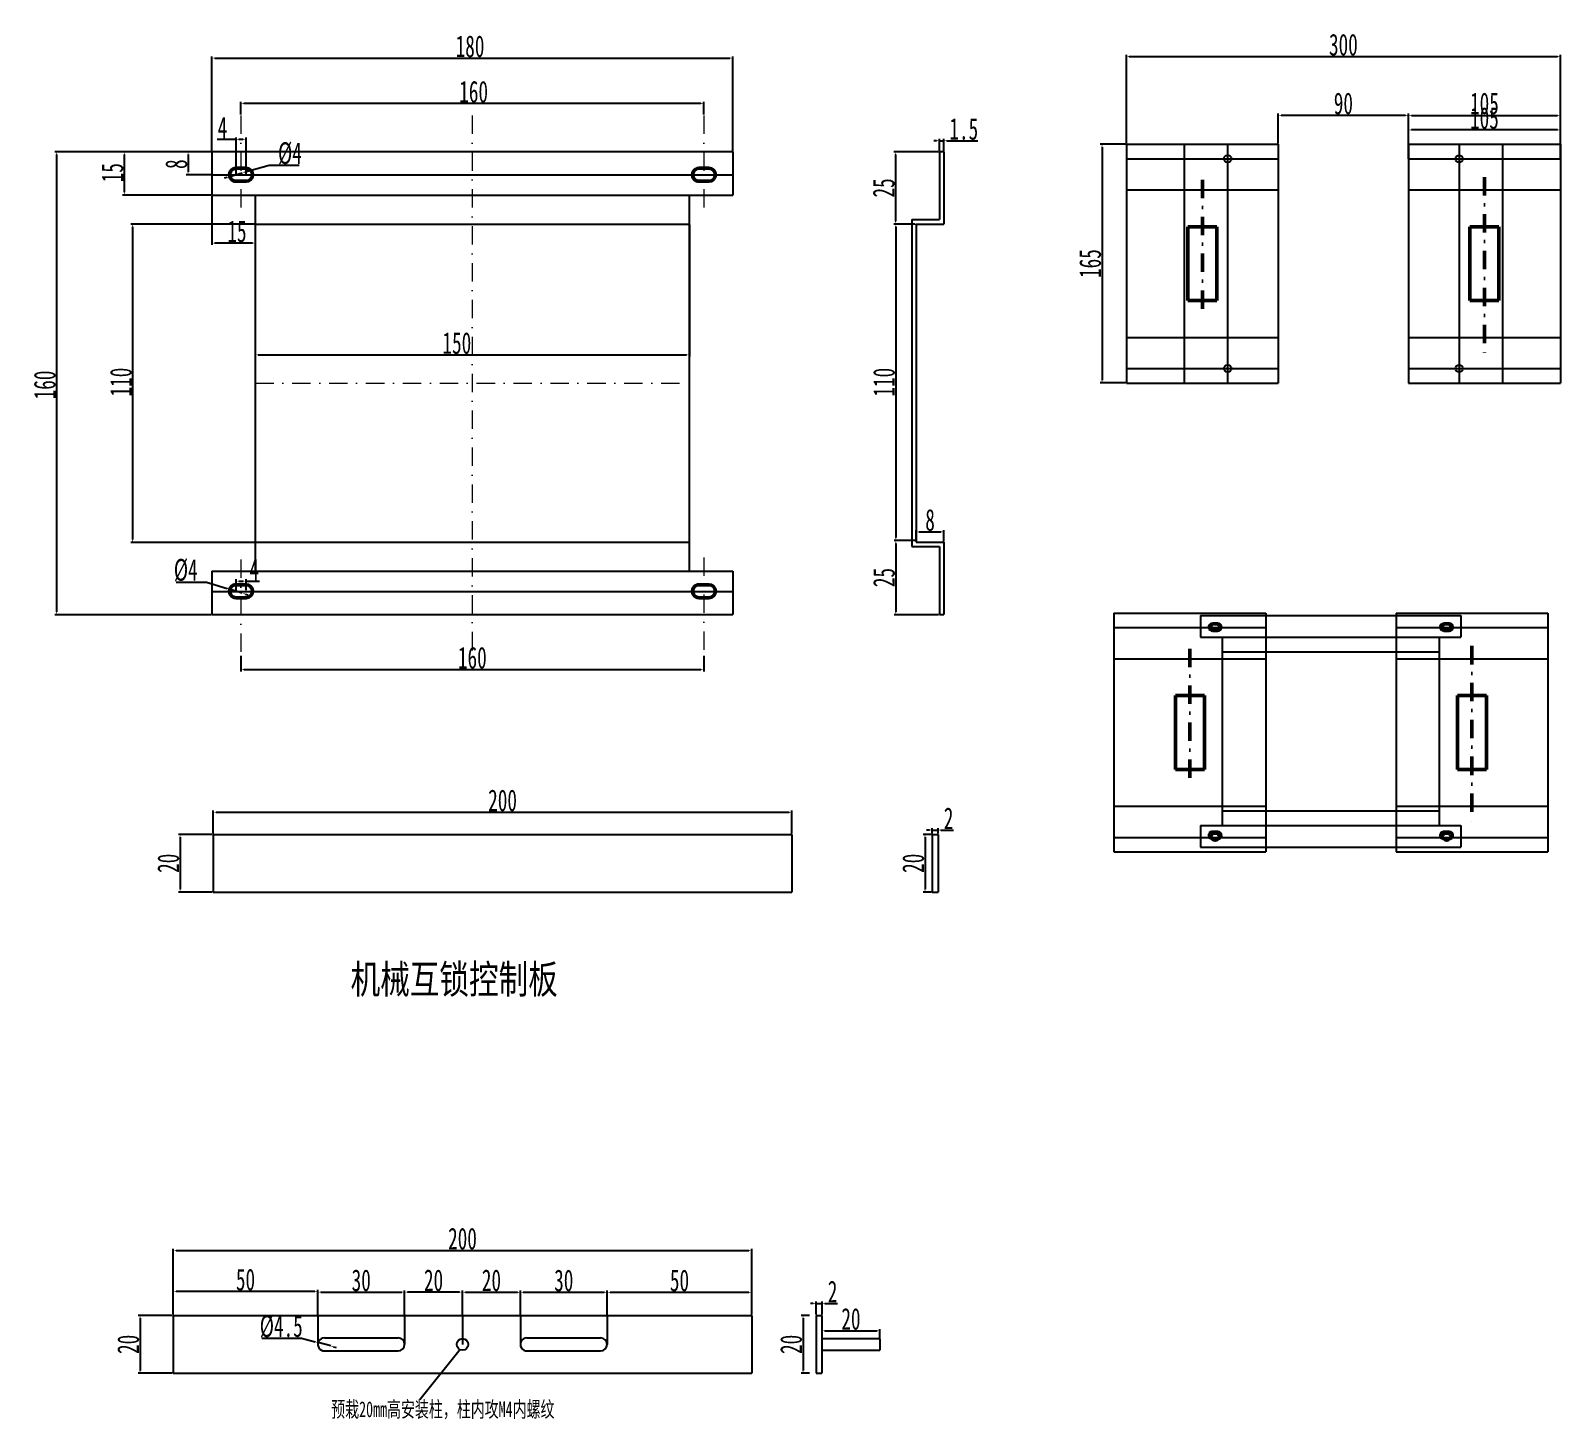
# Model space of a CAD drawing. Header units: millimetres. Extents: x 351 to 10319, y -5939 to 5511.
# Drawn here: x 9262 to 10319, y 1504 to 2464 of the extents above; entities that cross this region are included whole.
import ezdxf

# ---------------------------------------------------------------- set-up
doc = ezdxf.new("R2010")
doc.units = ezdxf.units.MM
doc.linetypes.add('DASHDOT', pattern=[25.4, 12.7, -6.35, 0, -6.35])
doc.layers.add('2细实线', color=4, linetype='Continuous')
doc.layers.add('41', color=7, linetype='Continuous')
doc.layers.add('TEXT', color=1, linetype='Continuous', lineweight=50)
doc.styles.add('song', font='SimSun.ttf', dxfattribs={"width": 0.65})
doc.dimstyles.new('ISO-25', dxfattribs={"dimtxt": 3.5, "dimasz": 2, "dimexe": 1.25, "dimexo": 0.625, "dimtad": 1, "dimtoh": 1, "dimtxsty": 'song', "dimcen": 2.5, "dimadec": 0, "dimazin": 0, "dimtfac": 1, "dimtmove": 0, "dimatfit": 3, "dimfxl": 0, "dimarcsym": 0})

# ---------------------------------------------------------------- blocks, each defined once
blk = doc.blocks.new('*D136')
at = {"color": 0, "lineweight": -2}
for p, q in [((10214.1, 2375.6), (10214.1, 2396.7)), ((10317.1, 2395.5), (10216.1, 2395.5)), ((10319.1, 2375.6), (10319.1, 2396.7))]:
    blk.add_line(p, q, dxfattribs=at)
at = {"color": 0}
for points in [[(10216.1, 2395.8), (10216.1, 2395.1), (10214.1, 2395.5)], [(10317.1, 2395.8), (10317.1, 2395.1), (10319.1, 2395.5)]]:
    blk.add_solid(points, dxfattribs=at)
at = {"layer": 'Defpoints', "color": 0}
for p in [(10214.1, 2395.5), (10214.1, 2374.9), (10319.1, 2374.9)]:
    blk.add_point(p, dxfattribs=at)
at = {"color": 0, "insert": (10266.6, 2403.6), "char_height": 15, "attachment_point": 5, "style": 'song'}
blk.add_mtext('105', dxfattribs=at)
blk = doc.blocks.new('*D137')
at = {"color": 0, "lineweight": -2}
for p, q in [((10018.5, 2385.6), (10001, 2385.6)), ((10002.3, 2383.6), (10002.3, 2222.6)), ((10018.5, 2220.6), (10001, 2220.6))]:
    blk.add_line(p, q, dxfattribs=at)
at = {"color": 0}
for points in [[(10001.9, 2383.6), (10002.6, 2383.6), (10002.3, 2385.6)], [(10001.9, 2222.6), (10002.6, 2222.6), (10002.3, 2220.6)]]:
    blk.add_solid(points, dxfattribs=at)
at = {"layer": 'Defpoints', "color": 0}
for p in [(10019.1, 2385.6), (10002.3, 2220.6), (10019.1, 2220.6)]:
    blk.add_point(p, dxfattribs=at)
at = {"color": 0, "insert": (9994.1, 2303.1), "char_height": 15, "attachment_point": 5, "rotation": 90, "style": 'song'}
blk.add_mtext('165', dxfattribs=at)
blk = doc.blocks.new('*D138')
at = {"color": 0, "lineweight": -2}
for p, q in [((10214.1, 2386.2), (10214.1, 2406.8)), ((10216.1, 2405.5), (10317.1, 2405.5)), ((10319.1, 2386.2), (10319.1, 2406.8))]:
    blk.add_line(p, q, dxfattribs=at)
at = {"color": 0}
for points in [[(10216.1, 2405.9), (10216.1, 2405.2), (10214.1, 2405.5)], [(10317.1, 2405.9), (10317.1, 2405.2), (10319.1, 2405.5)]]:
    blk.add_solid(points, dxfattribs=at)
at = {"layer": 'Defpoints', "color": 0}
for p in [(10319.1, 2405.5), (10214.1, 2385.6), (10319.1, 2385.6)]:
    blk.add_point(p, dxfattribs=at)
at = {"color": 0, "insert": (10266.6, 2413.7), "char_height": 15, "attachment_point": 5, "style": 'song'}
blk.add_mtext('105', dxfattribs=at)
blk = doc.blocks.new('*D139')
at = {"color": 0, "lineweight": -2}
for p, q in [((10019.1, 2386.2), (10019.1, 2447.4)), ((10021.1, 2446.2), (10317.1, 2446.2)), ((10319.1, 2386.2), (10319.1, 2447.4))]:
    blk.add_line(p, q, dxfattribs=at)
at = {"color": 0}
for points in [[(10021.1, 2446.5), (10021.1, 2445.8), (10019.1, 2446.2)], [(10317.1, 2446.5), (10317.1, 2445.8), (10319.1, 2446.2)]]:
    blk.add_solid(points, dxfattribs=at)
at = {"layer": 'Defpoints', "color": 0}
for p in [(10319.1, 2446.2), (10019.1, 2385.6), (10319.1, 2385.6)]:
    blk.add_point(p, dxfattribs=at)
at = {"color": 0, "insert": (10169.1, 2454.3), "char_height": 15, "attachment_point": 5, "style": 'song'}
blk.add_mtext('300', dxfattribs=at)
blk = doc.blocks.new('*D140')
at = {"color": 0, "lineweight": -2}
for p, q in [((10124.1, 2386.2), (10124.1, 2406.8)), ((10212.1, 2405.5), (10126.1, 2405.5)), ((10214.1, 2406.2), (10214.1, 2406.8))]:
    blk.add_line(p, q, dxfattribs=at)
at = {"color": 0}
for points in [[(10126.1, 2405.9), (10126.1, 2405.2), (10124.1, 2405.5)], [(10212.1, 2405.9), (10212.1, 2405.2), (10214.1, 2405.5)]]:
    blk.add_solid(points, dxfattribs=at)
at = {"layer": 'Defpoints', "color": 0}
for p in [(10124.1, 2405.5), (10214.1, 2405.5), (10124.1, 2385.6)]:
    blk.add_point(p, dxfattribs=at)
at = {"color": 0, "insert": (10169.1, 2413.7), "char_height": 15, "attachment_point": 5, "style": 'song'}
blk.add_mtext('90', dxfattribs=at)
blk = doc.blocks.new('*D141')
at = {"color": 0, "lineweight": -2}
for p, q in [((9416.4, 2330.4), (9331, 2330.4)), ((9332.2, 2328.4), (9332.2, 2112.4)), ((9416.4, 2110.4), (9331, 2110.4))]:
    blk.add_line(p, q, dxfattribs=at)
at = {"color": 0}
for points in [[(9331.9, 2328.4), (9332.6, 2328.4), (9332.2, 2330.4)], [(9331.9, 2112.4), (9332.6, 2112.4), (9332.2, 2110.4)]]:
    blk.add_solid(points, dxfattribs=at)
at = {"layer": 'Defpoints', "color": 0}
for p in [(9417, 2330.4), (9332.2, 2110.4), (9417, 2110.4)]:
    blk.add_point(p, dxfattribs=at)
at = {"color": 0, "insert": (9324.1, 2221.2), "char_height": 15, "attachment_point": 5, "rotation": 90, "style": 'song'}
blk.add_mtext('110', dxfattribs=at)
blk = doc.blocks.new('*D142')
at = {"color": 0, "lineweight": -2}
for p, q in [((9386.4, 2380.4), (9278.4, 2380.4)), ((9279.6, 2378.4), (9279.6, 2062.4)), ((9386.4, 2060.4), (9278.4, 2060.4))]:
    blk.add_line(p, q, dxfattribs=at)
at = {"color": 0}
for points in [[(9279.3, 2378.4), (9280, 2378.4), (9279.6, 2380.4)], [(9279.3, 2062.4), (9280, 2062.4), (9279.6, 2060.4)]]:
    blk.add_solid(points, dxfattribs=at)
at = {"layer": 'Defpoints', "color": 0}
for p in [(9387, 2380.4), (9279.6, 2060.4), (9387, 2060.4)]:
    blk.add_point(p, dxfattribs=at)
at = {"color": 0, "insert": (9271.5, 2219.2), "char_height": 15, "attachment_point": 5, "rotation": 90, "style": 'song'}
blk.add_mtext('160', dxfattribs=at)
blk = doc.blocks.new('*D143')
at = {"color": 0, "lineweight": -2}
for p, q in [((9387, 2349.8), (9387, 2316)), ((9417, 2349.8), (9417, 2316)), ((9415, 2317.2), (9389, 2317.2))]:
    blk.add_line(p, q, dxfattribs=at)
at = {"color": 0}
for points in [[(9389, 2317.6), (9389, 2316.9), (9387, 2317.2)], [(9415, 2317.6), (9415, 2316.9), (9417, 2317.2)]]:
    blk.add_solid(points, dxfattribs=at)
at = {"layer": 'Defpoints', "color": 0}
for p in [(9387, 2350.4), (9417, 2350.4), (9387, 2317.2)]:
    blk.add_point(p, dxfattribs=at)
at = {"color": 0, "insert": (9404.3, 2325.3), "char_height": 15, "attachment_point": 5, "style": 'song'}
blk.add_mtext('15', dxfattribs=at)
blk = doc.blocks.new('*D144')
at = {"color": 0, "lineweight": -2}
for p, q in [((9386.4, 2380.4), (9325.2, 2380.4)), ((9326.4, 2378.4), (9326.4, 2352.4)), ((9386.4, 2350.4), (9325.2, 2350.4))]:
    blk.add_line(p, q, dxfattribs=at)
at = {"color": 0}
for points in [[(9326.1, 2378.4), (9326.7, 2378.4), (9326.4, 2380.4)], [(9326.1, 2352.4), (9326.7, 2352.4), (9326.4, 2350.4)]]:
    blk.add_solid(points, dxfattribs=at)
at = {"layer": 'Defpoints', "color": 0}
for p in [(9387, 2380.4), (9326.4, 2350.4), (9387, 2350.4)]:
    blk.add_point(p, dxfattribs=at)
at = {"color": 0, "insert": (9318.3, 2365.9), "char_height": 15, "attachment_point": 5, "rotation": 90, "style": 'song'}
blk.add_mtext('15', dxfattribs=at)
blk = doc.blocks.new('*D145')
at = {"color": 0, "lineweight": -2}
for p, q in [((9407, 2406.1), (9407, 2414.9)), ((9725, 2413.7), (9409, 2413.7)), ((9727, 2406.1), (9727, 2414.9))]:
    blk.add_line(p, q, dxfattribs=at)
at = {"color": 0}
for points in [[(9409, 2414), (9409, 2413.3), (9407, 2413.7)], [(9725, 2414), (9725, 2413.3), (9727, 2413.7)]]:
    blk.add_solid(points, dxfattribs=at)
at = {"layer": 'Defpoints', "color": 0}
for p in [(9407, 2413.7), (9407, 2405.5), (9727, 2405.5)]:
    blk.add_point(p, dxfattribs=at)
at = {"color": 0, "insert": (9567.9, 2421.8), "char_height": 15, "attachment_point": 5, "style": 'song'}
blk.add_mtext('160', dxfattribs=at)
blk = doc.blocks.new('*D146')
at = {"color": 0, "lineweight": -2}
for p, q in [((9387, 2381.1), (9387, 2446.3)), ((9389, 2445.1), (9745, 2445.1)), ((9747, 2381.1), (9747, 2446.3))]:
    blk.add_line(p, q, dxfattribs=at)
at = {"color": 0}
for points in [[(9389, 2445.4), (9389, 2444.8), (9387, 2445.1)], [(9745, 2445.4), (9745, 2444.8), (9747, 2445.1)]]:
    blk.add_solid(points, dxfattribs=at)
at = {"layer": 'Defpoints', "color": 0}
for p in [(9747, 2445.1), (9387, 2380.4), (9747, 2380.4)]:
    blk.add_point(p, dxfattribs=at)
at = {"color": 0, "insert": (9565.4, 2453.2), "char_height": 15, "attachment_point": 5, "style": 'song'}
blk.add_mtext('180', dxfattribs=at)
blk = doc.blocks.new('*D147')
at = {"color": 0, "lineweight": -2}
for p, q in [((9417, 2329.8), (9417, 2238.8)), ((9717, 2329.8), (9717, 2238.8)), ((9419, 2240), (9715, 2240))]:
    blk.add_line(p, q, dxfattribs=at)
at = {"color": 0}
for points in [[(9419, 2240.3), (9419, 2239.7), (9417, 2240)], [(9715, 2240.3), (9715, 2239.7), (9717, 2240)]]:
    blk.add_solid(points, dxfattribs=at)
at = {"layer": 'Defpoints', "color": 0}
for p in [(9417, 2330.4), (9717, 2330.4), (9717, 2240)]:
    blk.add_point(p, dxfattribs=at)
at = {"color": 0, "insert": (9556.3, 2248.1), "char_height": 15, "attachment_point": 5, "style": 'song'}
blk.add_mtext('150', dxfattribs=at)
blk = doc.blocks.new('*D148')
at = {"color": 0, "lineweight": -2}
for p, q in [((9407, 2032), (9407, 2021.2)), ((9727, 2032), (9727, 2021.2)), ((9409, 2022.5), (9725, 2022.5))]:
    blk.add_line(p, q, dxfattribs=at)
at = {"color": 0}
for points in [[(9409, 2022.8), (9409, 2022.1), (9407, 2022.5)], [(9725, 2022.8), (9725, 2022.1), (9727, 2022.5)]]:
    blk.add_solid(points, dxfattribs=at)
at = {"layer": 'Defpoints', "color": 0}
for p in [(9407, 2032.7), (9727, 2032.7), (9727, 2022.5)]:
    blk.add_point(p, dxfattribs=at)
at = {"color": 0, "insert": (9567, 2030.6), "char_height": 15, "attachment_point": 5, "style": 'song'}
blk.add_mtext('160', dxfattribs=at)
blk = doc.blocks.new('*D149')
at = {"color": 0, "lineweight": -2}
for p, q in [((9362.3, 2083), (9383.2, 2083)), ((9383.2, 2083), (9397.5, 2078.5)), ((9408, 2075.3), (9399.4, 2078)), ((9409.9, 2074.7), (9411.8, 2074.1))]:
    blk.add_line(p, q, dxfattribs=at)
at = {"color": 0}
for points in [[(9397.6, 2078.9), (9397.4, 2078.2), (9399.4, 2078)], [(9410, 2075), (9409.8, 2074.4), (9408, 2075.3)]]:
    blk.add_solid(points, dxfattribs=at)
at = {"layer": 'Defpoints', "color": 0}
for p in [(9399.4, 2078), (9408, 2075.3)]:
    blk.add_point(p, dxfattribs=at)
at = {"color": 0, "insert": (9368.9, 2091.1), "char_height": 15, "attachment_point": 5, "style": 'song'}
blk.add_mtext('%%c4', dxfattribs=at)
blk = doc.blocks.new('*D150')
at = {"color": 0, "lineweight": -2}
for p, q in [((9403.7, 2077.3), (9403.7, 2084.9)), ((9405.7, 2083.6), (9408.6, 2083.6)), ((9410.6, 2077.3), (9410.6, 2084.9)), ((9410.6, 2083.6), (9419.8, 2083.6))]:
    blk.add_line(p, q, dxfattribs=at)
at = {"color": 0}
for points in [[(9405.7, 2083.9), (9405.7, 2083.3), (9403.7, 2083.6)], [(9408.6, 2083.9), (9408.6, 2083.3), (9410.6, 2083.6)]]:
    blk.add_solid(points, dxfattribs=at)
at = {"layer": 'Defpoints', "color": 0}
for p in [(9410.6, 2083.6), (9403.7, 2076.6), (9410.6, 2076.6)]:
    blk.add_point(p, dxfattribs=at)
at = {"color": 0, "insert": (9416.2, 2091.7), "char_height": 15, "attachment_point": 5, "style": 'song'}
blk.add_mtext('4', dxfattribs=at)
blk = doc.blocks.new('*D151')
at = {"color": 0, "lineweight": -2}
for p, q in [((9426.5, 2370.9), (9409.9, 2366.2)), ((9447.4, 2370.9), (9426.5, 2370.9)), ((9397.4, 2362.7), (9395.5, 2362.2)), ((9399.4, 2363.2), (9408, 2365.7))]:
    blk.add_line(p, q, dxfattribs=at)
at = {"color": 0}
for points in [[(9397.3, 2363), (9397.5, 2362.4), (9399.4, 2363.2)], [(9409.9, 2366.6), (9410, 2365.9), (9408, 2365.7)]]:
    blk.add_solid(points, dxfattribs=at)
at = {"layer": 'Defpoints', "color": 0}
for p in [(9399.4, 2363.2), (9408, 2365.7)]:
    blk.add_point(p, dxfattribs=at)
at = {"color": 0, "insert": (9440.9, 2379.1), "char_height": 15, "attachment_point": 5, "style": 'song'}
blk.add_mtext('%%c4', dxfattribs=at)
blk = doc.blocks.new('*D152')
at = {"color": 0, "lineweight": -2}
for p, q in [((9403.7, 2365.1), (9403.7, 2390.2)), ((9410.6, 2365.1), (9410.6, 2390.2)), ((9403.7, 2388.9), (9390.7, 2388.9)), ((9408.6, 2388.9), (9405.7, 2388.9))]:
    blk.add_line(p, q, dxfattribs=at)
at = {"color": 0}
for points in [[(9405.7, 2389.3), (9405.7, 2388.6), (9403.7, 2388.9)], [(9408.6, 2389.3), (9408.6, 2388.6), (9410.6, 2388.9)]]:
    blk.add_solid(points, dxfattribs=at)
at = {"layer": 'Defpoints', "color": 0}
for p in [(9410.6, 2388.9), (9403.7, 2364.5), (9410.6, 2364.5)]:
    blk.add_point(p, dxfattribs=at)
at = {"color": 0, "insert": (9394.3, 2397.1), "char_height": 15, "attachment_point": 5, "style": 'song'}
blk.add_mtext('4', dxfattribs=at)
blk = doc.blocks.new('*D153')
at = {"color": 0, "lineweight": -2}
for p, q in [((9387.2, 1908.6), (9363.8, 1908.6)), ((9365, 1906.6), (9365, 1870.6)), ((9387.2, 1868.6), (9363.8, 1868.6))]:
    blk.add_line(p, q, dxfattribs=at)
at = {"color": 0}
for points in [[(9364.7, 1906.6), (9365.3, 1906.6), (9365, 1908.6)], [(9364.7, 1870.6), (9365.3, 1870.6), (9365, 1868.6)]]:
    blk.add_solid(points, dxfattribs=at)
at = {"layer": 'Defpoints', "color": 0}
for p in [(9387.9, 1908.6), (9365, 1868.6), (9387.9, 1868.6)]:
    blk.add_point(p, dxfattribs=at)
at = {"color": 0, "insert": (9356.9, 1888.6), "char_height": 15, "attachment_point": 5, "rotation": 90, "style": 'song'}
blk.add_mtext('20', dxfattribs=at)
blk = doc.blocks.new('*D154')
at = {"color": 0, "lineweight": -2}
for p, q in [((9387.9, 1909.2), (9387.9, 1925.2)), ((9787.9, 1909.2), (9787.9, 1925.2)), ((9389.9, 1923.9), (9785.9, 1923.9))]:
    blk.add_line(p, q, dxfattribs=at)
at = {"color": 0}
for points in [[(9389.9, 1924.2), (9389.9, 1923.6), (9387.9, 1923.9)], [(9785.9, 1924.2), (9785.9, 1923.6), (9787.9, 1923.9)]]:
    blk.add_solid(points, dxfattribs=at)
at = {"layer": 'Defpoints', "color": 0}
for p in [(9787.9, 1923.9), (9387.9, 1908.6), (9787.9, 1908.6)]:
    blk.add_point(p, dxfattribs=at)
at = {"color": 0, "insert": (9587.9, 1932), "char_height": 15, "attachment_point": 5, "style": 'song'}
blk.add_mtext('200', dxfattribs=at)
blk = doc.blocks.new('*D155')
at = {"color": 0, "lineweight": -2}
for p, q in [((9386.4, 2380.4), (9369.3, 2380.4)), ((9370.5, 2378.4), (9370.5, 2366.4)), ((9386.4, 2364.4), (9369.3, 2364.4))]:
    blk.add_line(p, q, dxfattribs=at)
at = {"color": 0}
for points in [[(9370.2, 2378.4), (9370.8, 2378.4), (9370.5, 2380.4)], [(9370.2, 2366.4), (9370.8, 2366.4), (9370.5, 2364.4)]]:
    blk.add_solid(points, dxfattribs=at)
at = {"layer": 'Defpoints', "color": 0}
for p in [(9387, 2380.4), (9370.5, 2364.4), (9387, 2364.4)]:
    blk.add_point(p, dxfattribs=at)
at = {"color": 0, "insert": (9362.4, 2371.8), "char_height": 15, "attachment_point": 5, "rotation": 90, "style": 'song'}
blk.add_mtext('8', dxfattribs=at)
blk = doc.blocks.new('*D156')
at = {"color": 0, "lineweight": -2}
for p, q in [((9887.9, 2388), (9885.9, 2388)), ((9889.9, 2381.1), (9889.9, 2389.2)), ((9889.9, 2388), (9892.9, 2388)), ((9892.9, 2381.1), (9892.9, 2389.2)), ((9894.9, 2388), (9916.5, 2388))]:
    blk.add_line(p, q, dxfattribs=at)
at = {"color": 0}
for points in [[(9887.9, 2388.3), (9887.9, 2387.6), (9889.9, 2388)], [(9894.9, 2388.3), (9894.9, 2387.6), (9892.9, 2388)]]:
    blk.add_solid(points, dxfattribs=at)
at = {"layer": 'Defpoints', "color": 0}
for p in [(9889.9, 2380.4), (9892.9, 2388), (9892.9, 2380.4)]:
    blk.add_point(p, dxfattribs=at)
at = {"color": 0, "insert": (9906.7, 2396.1), "char_height": 15, "attachment_point": 5, "style": 'song'}
blk.add_mtext('1.5', dxfattribs=at)
blk = doc.blocks.new('*D157')
at = {"color": 0, "lineweight": -2}
for p, q in [((9873.9, 2111.1), (9873.9, 2118.9)), ((9875.9, 2117.6), (9890.9, 2117.6)), ((9892.9, 2111.1), (9892.9, 2118.9))]:
    blk.add_line(p, q, dxfattribs=at)
at = {"color": 0}
for points in [[(9875.9, 2118), (9875.9, 2117.3), (9873.9, 2117.6)], [(9890.9, 2118), (9890.9, 2117.3), (9892.9, 2117.6)]]:
    blk.add_solid(points, dxfattribs=at)
at = {"layer": 'Defpoints', "color": 0}
for p in [(9892.9, 2117.6), (9873.9, 2110.4), (9892.9, 2110.4)]:
    blk.add_point(p, dxfattribs=at)
at = {"color": 0, "insert": (9883.4, 2125.8), "char_height": 15, "attachment_point": 5, "style": 'song'}
blk.add_mtext('8', dxfattribs=at)
blk = doc.blocks.new('*D158')
at = {"color": 0, "lineweight": -2}
for p, q in [((9873.2, 2330.4), (9858.5, 2330.4)), ((9859.7, 2328.4), (9859.7, 2113.7)), ((9873.2, 2111.7), (9858.5, 2111.7))]:
    blk.add_line(p, q, dxfattribs=at)
at = {"color": 0}
for points in [[(9859.4, 2328.4), (9860.1, 2328.4), (9859.7, 2330.4)], [(9859.4, 2113.7), (9860.1, 2113.7), (9859.7, 2111.7)]]:
    blk.add_solid(points, dxfattribs=at)
at = {"layer": 'Defpoints', "color": 0}
for p in [(9873.9, 2330.4), (9859.7, 2111.7), (9873.9, 2111.7)]:
    blk.add_point(p, dxfattribs=at)
at = {"color": 0, "insert": (9851.6, 2221.1), "char_height": 15, "attachment_point": 5, "rotation": 90, "style": 'song'}
blk.add_mtext('110', dxfattribs=at)
blk = doc.blocks.new('*D159')
at = {"color": 0, "lineweight": -2}
for p, q in [((9870.2, 2111.7), (9858.5, 2111.7)), ((9859.7, 2109.7), (9859.7, 2062.4)), ((9889.2, 2060.4), (9858.5, 2060.4))]:
    blk.add_line(p, q, dxfattribs=at)
at = {"color": 0}
for points in [[(9859.4, 2109.7), (9860.1, 2109.7), (9859.7, 2111.7)], [(9859.4, 2062.4), (9860.1, 2062.4), (9859.7, 2060.4)]]:
    blk.add_solid(points, dxfattribs=at)
at = {"layer": 'Defpoints', "color": 0}
for p in [(9870.9, 2111.7), (9859.7, 2060.4), (9889.9, 2060.4)]:
    blk.add_point(p, dxfattribs=at)
at = {"color": 0, "insert": (9851.6, 2086.1), "char_height": 15, "attachment_point": 5, "rotation": 90, "style": 'song'}
blk.add_mtext('25', dxfattribs=at)
blk = doc.blocks.new('*D160')
at = {"color": 0, "lineweight": -2}
for p, q in [((9889.2, 2380.4), (9858.3, 2380.4)), ((9859.5, 2378.4), (9859.5, 2332.4)), ((9873.2, 2330.4), (9858.3, 2330.4))]:
    blk.add_line(p, q, dxfattribs=at)
at = {"color": 0}
for points in [[(9859.2, 2378.4), (9859.9, 2378.4), (9859.5, 2380.4)], [(9859.2, 2332.4), (9859.9, 2332.4), (9859.5, 2330.4)]]:
    blk.add_solid(points, dxfattribs=at)
at = {"layer": 'Defpoints', "color": 0}
for p in [(9889.9, 2380.4), (9859.5, 2330.4), (9873.9, 2330.4)]:
    blk.add_point(p, dxfattribs=at)
at = {"color": 0, "insert": (9851.4, 2355.4), "char_height": 15, "attachment_point": 5, "rotation": 90, "style": 'song'}
blk.add_mtext('25', dxfattribs=at)
blk = doc.blocks.new('*D161')
at = {"color": 0, "lineweight": -2}
for p, q in [((9882.9, 1911.6), (9880.9, 1911.6)), ((9884.9, 1909.2), (9884.9, 1912.8)), ((9884.9, 1911.6), (9888.9, 1911.6)), ((9888.9, 1909.2), (9888.9, 1912.8)), ((9890.9, 1911.6), (9899.5, 1911.6))]:
    blk.add_line(p, q, dxfattribs=at)
at = {"color": 0}
for points in [[(9882.9, 1911.9), (9882.9, 1911.2), (9884.9, 1911.6)], [(9890.9, 1911.9), (9890.9, 1911.2), (9888.9, 1911.6)]]:
    blk.add_solid(points, dxfattribs=at)
at = {"layer": 'Defpoints', "color": 0}
for p in [(9884.9, 1908.6), (9888.9, 1911.6), (9888.9, 1908.6)]:
    blk.add_point(p, dxfattribs=at)
at = {"color": 0, "insert": (9896.2, 1919.7), "char_height": 15, "attachment_point": 5, "style": 'song'}
blk.add_mtext('2', dxfattribs=at)
blk = doc.blocks.new('*D162')
at = {"color": 0, "lineweight": -2}
for p, q in [((9884.3, 1908.6), (9878.6, 1908.6)), ((9879.9, 1906.6), (9879.9, 1870.6)), ((9884.3, 1868.6), (9878.6, 1868.6))]:
    blk.add_line(p, q, dxfattribs=at)
at = {"color": 0}
for points in [[(9879.5, 1906.6), (9880.2, 1906.6), (9879.9, 1908.6)], [(9879.5, 1870.6), (9880.2, 1870.6), (9879.9, 1868.6)]]:
    blk.add_solid(points, dxfattribs=at)
at = {"layer": 'Defpoints', "color": 0}
for p in [(9884.9, 1908.6), (9879.9, 1868.6), (9884.9, 1868.6)]:
    blk.add_point(p, dxfattribs=at)
at = {"color": 0, "insert": (9871.8, 1888.6), "char_height": 15, "attachment_point": 5, "rotation": 90, "style": 'song'}
blk.add_mtext('20', dxfattribs=at)
blk = doc.blocks.new('*D163')
at = {"color": 0, "lineweight": -2}
for p, q in [((9359.6, 1576.1), (9336.1, 1576.1)), ((9337.3, 1574.1), (9337.3, 1538.1)), ((9359.6, 1536.1), (9336.1, 1536.1))]:
    blk.add_line(p, q, dxfattribs=at)
at = {"color": 0}
for points in [[(9337, 1574.1), (9337.7, 1574.1), (9337.3, 1576.1)], [(9337, 1538.1), (9337.7, 1538.1), (9337.3, 1536.1)]]:
    blk.add_solid(points, dxfattribs=at)
at = {"layer": 'Defpoints', "color": 0}
for p in [(9360.2, 1576.1), (9337.3, 1536.1), (9360.2, 1536.1)]:
    blk.add_point(p, dxfattribs=at)
at = {"color": 0, "insert": (9329.2, 1556.1), "char_height": 15, "attachment_point": 5, "rotation": 90, "style": 'song'}
blk.add_mtext('20', dxfattribs=at)
blk = doc.blocks.new('*D164')
at = {"color": 0, "lineweight": -2}
for p, q in [((9360.2, 1576.7), (9360.2, 1622.2)), ((9362.2, 1621), (9758.2, 1621)), ((9760.2, 1576.7), (9760.2, 1622.2))]:
    blk.add_line(p, q, dxfattribs=at)
at = {"color": 0}
for points in [[(9362.2, 1621.3), (9362.2, 1620.7), (9360.2, 1621)], [(9758.2, 1621.3), (9758.2, 1620.7), (9760.2, 1621)]]:
    blk.add_solid(points, dxfattribs=at)
at = {"layer": 'Defpoints', "color": 0}
for p in [(9760.2, 1621), (9360.2, 1576.1), (9760.2, 1576.1)]:
    blk.add_point(p, dxfattribs=at)
at = {"color": 0, "insert": (9560.2, 1629.1), "char_height": 15, "attachment_point": 5, "style": 'song'}
blk.add_mtext('200', dxfattribs=at)
blk = doc.blocks.new('*D165')
at = {"color": 0, "lineweight": -2}
for p, q in [((9802.7, 1584.4), (9800.7, 1584.4)), ((9804.7, 1576.7), (9804.7, 1585.7)), ((9804.7, 1584.4), (9808.7, 1584.4)), ((9808.7, 1576.7), (9808.7, 1585.7)), ((9810.7, 1584.4), (9819.3, 1584.4))]:
    blk.add_line(p, q, dxfattribs=at)
at = {"color": 0}
for points in [[(9802.7, 1584.8), (9802.7, 1584.1), (9804.7, 1584.4)], [(9810.7, 1584.8), (9810.7, 1584.1), (9808.7, 1584.4)]]:
    blk.add_solid(points, dxfattribs=at)
at = {"layer": 'Defpoints', "color": 0}
for p in [(9804.7, 1576.1), (9808.7, 1584.4), (9808.7, 1576.1)]:
    blk.add_point(p, dxfattribs=at)
at = {"color": 0, "insert": (9816, 1592.6), "char_height": 15, "attachment_point": 5, "style": 'song'}
blk.add_mtext('2', dxfattribs=at)
blk = doc.blocks.new('*D166')
at = {"color": 0, "lineweight": -2}
for p, q in [((9800, 1576.1), (9794.3, 1576.1)), ((9795.6, 1574.1), (9795.6, 1538.1)), ((9800, 1536.1), (9794.3, 1536.1))]:
    blk.add_line(p, q, dxfattribs=at)
at = {"color": 0}
for points in [[(9795.2, 1574.1), (9795.9, 1574.1), (9795.6, 1576.1)], [(9795.2, 1538.1), (9795.9, 1538.1), (9795.6, 1536.1)]]:
    blk.add_solid(points, dxfattribs=at)
at = {"layer": 'Defpoints', "color": 0}
for p in [(9800.6, 1576.1), (9795.6, 1536.1), (9800.6, 1536.1)]:
    blk.add_point(p, dxfattribs=at)
at = {"color": 0, "insert": (9787.4, 1556.1), "char_height": 15, "attachment_point": 5, "rotation": 90, "style": 'song'}
blk.add_mtext('20', dxfattribs=at)
blk = doc.blocks.new('*D167')
at = {"color": 0, "lineweight": -2}
for p, q in [((9360.2, 1578), (9360.2, 1593.9)), ((9458.2, 1592.7), (9362.2, 1592.7)), ((9460.2, 1576.7), (9460.2, 1593.9))]:
    blk.add_line(p, q, dxfattribs=at)
at = {"color": 0}
for points in [[(9362.2, 1593), (9362.2, 1592.4), (9360.2, 1592.7)], [(9458.2, 1593), (9458.2, 1592.4), (9460.2, 1592.7)]]:
    blk.add_solid(points, dxfattribs=at)
at = {"layer": 'Defpoints', "color": 0}
for p in [(9360.2, 1592.7), (9360.2, 1577.4), (9460.2, 1576.1)]:
    blk.add_point(p, dxfattribs=at)
at = {"color": 0, "insert": (9410.2, 1600.8), "char_height": 15, "attachment_point": 5, "style": 'song'}
blk.add_mtext('50', dxfattribs=at)
blk = doc.blocks.new('*D168')
at = {"color": 0, "lineweight": -2}
for p, q in [((9460.2, 1578), (9460.2, 1593.4)), ((9462.2, 1592.2), (9518.2, 1592.2)), ((9520.2, 1576.7), (9520.2, 1593.4))]:
    blk.add_line(p, q, dxfattribs=at)
at = {"color": 0}
for points in [[(9462.2, 1592.5), (9462.2, 1591.9), (9460.2, 1592.2)], [(9518.2, 1592.5), (9518.2, 1591.9), (9520.2, 1592.2)]]:
    blk.add_solid(points, dxfattribs=at)
at = {"layer": 'Defpoints', "color": 0}
for p in [(9520.2, 1592.2), (9460.2, 1577.4), (9520.2, 1576.1)]:
    blk.add_point(p, dxfattribs=at)
at = {"color": 0, "insert": (9490.2, 1600.3), "char_height": 15, "attachment_point": 5, "style": 'song'}
blk.add_mtext('30', dxfattribs=at)
blk = doc.blocks.new('*D169')
at = {"color": 0, "lineweight": -2}
for p, q in [((9600.2, 1576.7), (9600.2, 1593.4)), ((9602.2, 1592.1), (9658.2, 1592.1)), ((9660.2, 1576.7), (9660.2, 1593.4))]:
    blk.add_line(p, q, dxfattribs=at)
at = {"color": 0}
for points in [[(9602.2, 1592.5), (9602.2, 1591.8), (9600.2, 1592.1)], [(9658.2, 1592.5), (9658.2, 1591.8), (9660.2, 1592.1)]]:
    blk.add_solid(points, dxfattribs=at)
at = {"layer": 'Defpoints', "color": 0}
for p in [(9660.2, 1592.1), (9600.2, 1576.1), (9660.2, 1576.1)]:
    blk.add_point(p, dxfattribs=at)
at = {"color": 0, "insert": (9630.2, 1600.2), "char_height": 15, "attachment_point": 5, "style": 'song'}
blk.add_mtext('30', dxfattribs=at)
blk = doc.blocks.new('*D170')
at = {"color": 0, "lineweight": -2}
for p, q in [((9660.2, 1576.7), (9660.2, 1593.3)), ((9662.2, 1592.1), (9758.2, 1592.1)), ((9760.2, 1576.7), (9760.2, 1593.3))]:
    blk.add_line(p, q, dxfattribs=at)
at = {"color": 0}
for points in [[(9662.2, 1592.4), (9662.2, 1591.8), (9660.2, 1592.1)], [(9758.2, 1592.4), (9758.2, 1591.8), (9760.2, 1592.1)]]:
    blk.add_solid(points, dxfattribs=at)
at = {"layer": 'Defpoints', "color": 0}
for p in [(9760.2, 1592.1), (9660.2, 1576.1), (9760.2, 1576.1)]:
    blk.add_point(p, dxfattribs=at)
at = {"color": 0, "insert": (9710.2, 1600.2), "char_height": 15, "attachment_point": 5, "style": 'song'}
blk.add_mtext('50', dxfattribs=at)
blk = doc.blocks.new('*D171')
at = {"color": 0, "lineweight": -2}
for p, q in [((9421.6, 1560.3), (9448.8, 1560.3)), ((9448.8, 1560.3), (9458.4, 1557.8)), ((9469.1, 1555), (9460.4, 1557.3)), ((9471, 1554.5), (9472.9, 1553.9))]:
    blk.add_line(p, q, dxfattribs=at)
at = {"color": 0}
for points in [[(9458.5, 1558.1), (9458.3, 1557.5), (9460.4, 1557.3)], [(9471.1, 1554.8), (9470.9, 1554.1), (9469.1, 1555)]]:
    blk.add_solid(points, dxfattribs=at)
at = {"layer": 'Defpoints', "color": 0}
for p in [(9460.4, 1557.3), (9469.1, 1555)]:
    blk.add_point(p, dxfattribs=at)
at = {"color": 0, "insert": (9434.9, 1568.4), "char_height": 15, "attachment_point": 5, "style": 'song'}
blk.add_mtext('%%C4.5', dxfattribs=at)
blk = doc.blocks.new('*D172')
at = {"color": 0, "lineweight": -2}
for p, q in [((9520.2, 1577.4), (9520.2, 1593.4)), ((9558.2, 1592.2), (9522.2, 1592.2)), ((9560.2, 1576.7), (9560.2, 1593.4))]:
    blk.add_line(p, q, dxfattribs=at)
at = {"color": 0}
for points in [[(9522.2, 1592.5), (9522.2, 1591.9), (9520.2, 1592.2)], [(9558.2, 1592.5), (9558.2, 1591.9), (9560.2, 1592.2)]]:
    blk.add_solid(points, dxfattribs=at)
at = {"layer": 'Defpoints', "color": 0}
for p in [(9520.2, 1592.2), (9520.2, 1576.7), (9560.2, 1576.1)]:
    blk.add_point(p, dxfattribs=at)
at = {"color": 0, "insert": (9540.2, 1600.3), "char_height": 15, "attachment_point": 5, "style": 'song'}
blk.add_mtext('20', dxfattribs=at)
blk = doc.blocks.new('*D173')
at = {"color": 0, "lineweight": -2}
for p, q in [((9560.2, 1576.7), (9560.2, 1593.4)), ((9562.2, 1592.1), (9598.2, 1592.1)), ((9600.2, 1576.7), (9600.2, 1593.4))]:
    blk.add_line(p, q, dxfattribs=at)
at = {"color": 0}
for points in [[(9562.2, 1592.5), (9562.2, 1591.8), (9560.2, 1592.1)], [(9598.2, 1592.5), (9598.2, 1591.8), (9600.2, 1592.1)]]:
    blk.add_solid(points, dxfattribs=at)
at = {"layer": 'Defpoints', "color": 0}
for p in [(9600.2, 1592.1), (9560.2, 1576.1), (9600.2, 1576.1)]:
    blk.add_point(p, dxfattribs=at)
at = {"color": 0, "insert": (9580.2, 1600.3), "char_height": 15, "attachment_point": 5, "style": 'song'}
blk.add_mtext('20', dxfattribs=at)
blk = doc.blocks.new('*D174')
at = {"color": 0, "lineweight": -2}
for p, q in [((9808.7, 1549.5), (9808.7, 1566.7)), ((9810.7, 1565.5), (9846.7, 1565.5)), ((9848.7, 1560.7), (9848.7, 1566.7))]:
    blk.add_line(p, q, dxfattribs=at)
at = {"color": 0}
for points in [[(9810.7, 1565.8), (9810.7, 1565.1), (9808.7, 1565.5)], [(9846.7, 1565.8), (9846.7, 1565.1), (9848.7, 1565.5)]]:
    blk.add_solid(points, dxfattribs=at)
at = {"layer": 'Defpoints', "color": 0}
for p in [(9848.7, 1565.5), (9848.7, 1560.1), (9808.7, 1548.9)]:
    blk.add_point(p, dxfattribs=at)
at = {"color": 0, "insert": (9828.7, 1573.6), "char_height": 15, "attachment_point": 5, "style": 'song'}
blk.add_mtext('20', dxfattribs=at)

msp = doc.modelspace()

# ---------------------------------------------------------------- linework, layer by layer
for p, q in [((9386.987, 2380.445), (9746.987, 2380.445)), ((9386.987, 2380.445), (9386.987, 2350.445)), ((9746.987, 2380.445), (9746.987, 2350.445)), ((9746.987, 2380.445), (9746.987, 2350.445)), ((9889.85, 2380.445), (9892.85, 2380.445)), ((9889.85, 2380.445), (9889.85, 2333.445)), ((9892.85, 2380.445), (9892.85, 2330.445)), ((10019.109, 2385.553), (10019.109, 2220.553)), ((10019.109, 2385.553), (10124.109, 2385.553)), ((10059.109, 2385.553), (10059.109, 2220.553)), ((10089.109, 2385.553), (10089.109, 2220.553)), ((10124.109, 2385.553), (10124.109, 2220.553)), ((10214.109, 2385.553), (10214.109, 2220.553)), ((10214.109, 2385.553), (10319.109, 2385.553)), ((10214.109, 2385.553), (10214.109, 2220.553)), ((10214.109, 2385.553), (10214.109, 2220.553)), ((10214.109, 2385.553), (10214.109, 2220.553)), ((10249.109, 2385.553), (10249.109, 2220.553)), ((10279.109, 2385.553), (10279.109, 2220.553)), ((10319.109, 2385.553), (10319.109, 2220.553)), ((10019.109, 2375.553), (10124.109, 2375.553)), ((10214.109, 2375.553), (10319.109, 2375.553)), ((9386.987, 2364.445), (9746.987, 2364.445)), ((9386.987, 2350.445), (9746.987, 2350.445)), ((9416.987, 2350.445), (9416.987, 2090.445)), ((9716.987, 2350.445), (9716.987, 2090.445)), ((9416.987, 2330.445), (9716.987, 2330.445)), ((9870.85, 2333.445), (9870.85, 2107.445)), ((9870.85, 2333.445), (9889.85, 2333.445)), ((9873.85, 2330.445), (9892.85, 2330.445)), ((9873.85, 2330.445), (9873.85, 2110.445)), ((10019.109, 2230.553), (10124.109, 2230.553)), ((10214.109, 2230.553), (10319.109, 2230.553)), ((10019.109, 2220.553), (10124.109, 2220.553)), ((10214.109, 2220.553), (10319.109, 2220.553)), ((9416.987, 2110.445), (9716.987, 2110.445)), ((9870.85, 2107.445), (9889.85, 2107.445)), ((9873.85, 2110.445), (9892.85, 2110.445)), ((9889.85, 2107.445), (9889.85, 2060.445)), ((9892.85, 2110.445), (9892.85, 2060.445)), ((9386.987, 2090.445), (9746.987, 2090.445)), ((9386.987, 2090.445), (9386.987, 2060.445)), ((9746.987, 2090.445), (9746.987, 2060.445)), ((9746.987, 2090.445), (9746.987, 2060.445)), ((9386.987, 2076.445), (9746.987, 2076.445)), ((9386.987, 2060.445), (9746.987, 2060.445)), ((9889.85, 2060.445), (9892.85, 2060.445)), ((10010.494, 2061.511), (10010.494, 1896.511)), ((10010.494, 2061.511), (10115.494, 2061.511)), ((10010.494, 2051.511), (10115.494, 2051.511)), ((10070.366, 2059.785), (10250.366, 2059.785)), ((10070.366, 2059.785), (10070.366, 2044.785)), ((10115.494, 2061.511), (10115.494, 1896.511)), ((10205.494, 2061.511), (10205.494, 1896.511)), ((10205.494, 2061.511), (10310.494, 2061.511)), ((10205.494, 2061.511), (10205.494, 1896.511)), ((10205.494, 2061.511), (10205.494, 1896.511)), ((10205.494, 2061.511), (10205.494, 1896.511)), ((10205.494, 2051.511), (10310.494, 2051.511)), ((10250.366, 2059.785), (10250.366, 2044.785)), ((10250.366, 2059.785), (10250.366, 2044.785)), ((10310.494, 2061.511), (10310.494, 1896.511)), ((10070.366, 2044.785), (10250.366, 2044.785)), ((10085.366, 2044.785), (10085.366, 1914.785)), ((10235.366, 2044.785), (10235.366, 1914.785)), ((10070.366, 1914.785), (10250.366, 1914.785)), ((10070.366, 1914.785), (10070.366, 1899.785)), ((10250.366, 1914.785), (10250.366, 1899.785)), ((10250.366, 1914.785), (10250.366, 1899.785)), ((9387.874, 1908.571), (9787.874, 1908.571)), ((9387.874, 1908.571), (9387.874, 1868.571)), ((9787.874, 1908.571), (9787.874, 1868.571)), ((9884.903, 1908.571), (9888.903, 1908.571)), ((9884.903, 1908.571), (9884.903, 1868.571)), ((9888.903, 1908.571), (9888.903, 1868.571)), ((10010.494, 1906.511), (10115.494, 1906.511)), ((10205.494, 1906.511), (10310.494, 1906.511)), ((10010.494, 1896.511), (10115.494, 1896.511)), ((10070.366, 1899.785), (10250.366, 1899.785)), ((10205.494, 1896.511), (10310.494, 1896.511)), ((9387.874, 1868.571), (9787.874, 1868.571)), ((9884.903, 1868.571), (9888.903, 1868.571)), ((9360.201, 1576.118), (9760.201, 1576.118)), ((9360.201, 1576.118), (9360.201, 1536.118)), ((9460.201, 1576.118), (9460.201, 1556.118)), ((9520.201, 1576.118), (9520.201, 1556.118)), ((9560.201, 1576.118), (9560.201, 1556.118)), ((9600.201, 1576.118), (9600.201, 1556.118)), ((9660.201, 1576.118), (9660.201, 1556.118)), ((9760.201, 1576.118), (9760.201, 1536.118)), ((9804.667, 1576.118), (9808.667, 1576.118)), ((9804.667, 1576.118), (9804.667, 1536.118)), ((9808.667, 1576.118), (9808.667, 1536.118)), ((9464.743, 1560.618), (9515.701, 1560.618)), ((9604.743, 1560.618), (9655.701, 1560.618)), ((9808.667, 1560.118), (9843.148, 1560.118)), ((9808.667, 1560.118), (9848.667, 1560.118)), ((9848.667, 1560.118), (9848.667, 1552.118)), ((9464.344, 1551.626), (9515.701, 1551.618)), ((9604.344, 1551.626), (9655.701, 1551.618)), ((9808.667, 1552.118), (9848.667, 1552.118)), ((9360.201, 1536.118), (9760.201, 1536.118)), ((9804.667, 1536.118), (9808.667, 1536.118))]:
    msp.add_line(p, q)
at = {"lineweight": 50}
for p, q in [((9403.688, 2368.969), (9410.564, 2368.969)), ((9403.688, 2368.969), (9410.564, 2368.969)), ((9723.688, 2368.969), (9730.564, 2368.969)), ((9723.688, 2368.969), (9730.564, 2368.969)), ((9403.714, 2359.969), (9410.59, 2359.97)), ((9403.714, 2359.969), (9410.59, 2359.97)), ((9723.714, 2359.969), (9730.59, 2359.97)), ((9723.714, 2359.969), (9730.59, 2359.97)), ((9403.688, 2081.126), (9410.564, 2081.126)), ((9403.688, 2081.126), (9410.564, 2081.126)), ((9723.688, 2081.126), (9730.564, 2081.126)), ((9723.688, 2081.126), (9730.564, 2081.126)), ((9403.714, 2072.126), (9410.59, 2072.126)), ((9403.714, 2072.126), (9410.59, 2072.126)), ((9723.714, 2072.126), (9730.59, 2072.126)), ((9723.714, 2072.126), (9730.59, 2072.126)), ((10078.716, 2054.047), (10082.154, 2054.047)), ((10078.716, 2054.047), (10082.154, 2054.047)), ((10238.716, 2054.047), (10242.154, 2054.047)), ((10238.716, 2054.047), (10242.154, 2054.047)), ((10078.729, 2049.547), (10082.167, 2049.547)), ((10078.729, 2049.547), (10082.167, 2049.547)), ((10238.729, 2049.547), (10242.167, 2049.547)), ((10238.729, 2049.547), (10242.167, 2049.547)), ((10078.716, 1910.126), (10082.154, 1910.126)), ((10078.716, 1910.126), (10082.154, 1910.126)), ((10078.729, 1905.626), (10082.167, 1905.626)), ((10078.729, 1905.626), (10082.167, 1905.626)), ((10238.716, 1910.126), (10242.154, 1910.126)), ((10238.716, 1910.126), (10242.154, 1910.126)), ((10238.729, 1905.626), (10242.167, 1905.626)), ((10238.729, 1905.626), (10242.167, 1905.626))]:
    msp.add_line(p, q, dxfattribs=at)
for centre, radius in [((10089.109, 2375.553), 2.537), ((10249.109, 2375.553), 2.537), ((10089.109, 2230.553), 2.537), ((10249.109, 2230.553), 2.537), ((10080.494, 2051.511), 2.537), ((10240.494, 2051.511), 2.537), ((10080.494, 1906.511), 2.537), ((10240.494, 1906.511), 2.537), ((9560.201, 1556.118), 4)]:
    msp.add_circle(centre, radius)
for centre, radius, start, end in [((9403.688, 2364.469), 4.5, 90, 270.330906), ((9403.688, 2364.469), 4.5, 90, 270.330906), ((9410.564, 2364.469), 4.5, 270.330906, 90), ((9410.564, 2364.469), 4.5, 270.330906, 90), ((9723.688, 2364.469), 4.5, 90, 270.330906), ((9723.688, 2364.469), 4.5, 90, 270.330906), ((9730.564, 2364.469), 4.5, 270.330906, 90), ((9730.564, 2364.469), 4.5, 270.330906, 90), ((9403.688, 2076.626), 4.5, 90, 270.330906), ((9403.688, 2076.626), 4.5, 90, 270.330906), ((9410.564, 2076.626), 4.5, 270.330906, 90), ((9410.564, 2076.626), 4.5, 270.330906, 90), ((9723.688, 2076.626), 4.5, 90, 270.330906), ((9723.688, 2076.626), 4.5, 90, 270.330906), ((9730.564, 2076.626), 4.5, 270.330906, 90), ((9730.564, 2076.626), 4.5, 270.330906, 90), ((10078.716, 2051.797), 2.25, 90, 270.330906), ((10078.716, 2051.797), 2.25, 90, 270.330906), ((10082.154, 2051.797), 2.25, 270.330906, 90), ((10082.154, 2051.797), 2.25, 270.330906, 90), ((10238.716, 2051.797), 2.25, 90, 270.330906), ((10238.716, 2051.797), 2.25, 90, 270.330906), ((10242.154, 2051.797), 2.25, 270.330906, 90), ((10242.154, 2051.797), 2.25, 270.330906, 90), ((10078.716, 1907.876), 2.25, 90, 270.330906), ((10078.716, 1907.876), 2.25, 90, 270.330906), ((10082.154, 1907.876), 2.25, 270.330906, 90), ((10082.154, 1907.876), 2.25, 270.330906, 90), ((10238.716, 1907.876), 2.25, 90, 270.330906), ((10238.716, 1907.876), 2.25, 90, 270.330906), ((10242.154, 1907.876), 2.25, 270.330906, 90), ((10242.154, 1907.876), 2.25, 270.330906, 90)]:
    msp.add_arc(centre, radius, start, end, dxfattribs=at)
for centre, start, end in [((9464.701, 1556.118), 89.455129, 273.558638), ((9515.701, 1556.118), 270, 90), ((9604.701, 1556.118), 89.455129, 273.558638), ((9655.701, 1556.118), 270, 90)]:
    msp.add_arc(centre, 4.5, start, end)
at = {"layer": '2细实线', "color": 3}
for p, q in [((10019.109, 2354.053), (10124.109, 2354.053)), ((10214.109, 2354.053), (10319.109, 2354.053)), ((10019.109, 2252.053), (10124.109, 2252.053)), ((10214.109, 2252.053), (10319.109, 2252.053)), ((10010.494, 2030.011), (10115.494, 2030.011)), ((10205.494, 2030.011), (10310.494, 2030.011)), ((10010.494, 1928.011), (10115.494, 1928.011)), ((10205.494, 1928.011), (10310.494, 1928.011))]:
    msp.add_line(p, q, dxfattribs=at)
at = {"layer": '2细实线'}
for p, q in [((10085.366, 2034.785), (10235.366, 2034.785)), ((10085.366, 1924.785), (10235.366, 1924.785))]:
    msp.add_line(p, q, dxfattribs=at)
at = {"layer": 'TEXT', "linetype": 'DASHDOT', "lineweight": 13}
for p, q in [((9406.987, 2405.482), (9406.987, 2339.305)), ((9566.987, 2405.482), (9566.987, 2032.659)), ((9726.987, 2405.482), (9726.987, 2338.935)), ((9416.987, 2220.445), (9716.987, 2220.445)), ((9406.987, 2098.512), (9406.987, 2032.659)), ((9726.987, 2099.867), (9726.987, 2032.659))]:
    msp.add_line(p, q, dxfattribs=at)
at = {"layer": 'TEXT', "linetype": 'DASHDOT'}
for p, q in [((10071.609, 2360.978), (10071.609, 2266.456)), ((10266.609, 2362.847), (10266.609, 2241.01)), ((10062.994, 2036.936), (10062.994, 1942.415)), ((10257.994, 2038.806), (10257.994, 1916.969))]:
    msp.add_line(p, q, dxfattribs=at)
at = {"layer": 'TEXT', "color": 4}
for p, q in [((10061.609, 2328.553), (10061.609, 2277.553)), ((10061.609, 2328.553), (10081.609, 2328.553)), ((10081.609, 2328.553), (10081.609, 2277.553)), ((10256.609, 2328.553), (10256.609, 2277.553)), ((10256.609, 2328.553), (10276.609, 2328.553)), ((10276.609, 2328.553), (10276.609, 2277.553)), ((10061.609, 2277.553), (10081.609, 2277.553)), ((10256.609, 2277.553), (10276.609, 2277.553)), ((10052.994, 2004.511), (10052.994, 1953.511)), ((10052.994, 2004.511), (10072.994, 2004.511)), ((10072.994, 2004.511), (10072.994, 1953.511)), ((10247.994, 2004.511), (10247.994, 1953.511)), ((10247.994, 2004.511), (10267.994, 2004.511)), ((10267.994, 2004.511), (10267.994, 1953.511)), ((10052.994, 1953.511), (10072.994, 1953.511)), ((10247.994, 1953.511), (10267.994, 1953.511))]:
    msp.add_line(p, q, dxfattribs=at)

# ---------------------------------------------------------------- texts
at = {"lineweight": 20, "insert": (9623.799, 1516.714), "char_height": 10.8864, "attachment_point": 3, "style": 'song'}
msp.add_mtext('{\\fSimSun|b0|i0|c134|p54;预栽20}mm{\\fSimSun|b0|i0|c134|p54;高安装柱，柱内攻}M{\\fSimSun|b0|i0|c134|p54;4内螺纹}', dxfattribs=at)
at = {"layer": '41', "color": 7, "style": 'song', "width": 0.75}
msp.add_text('机械互锁控制板', height=20, dxfattribs=at).set_placement((9482.85, 1798.482))

# ---------------------------------------------------------------- dimensions: what is measured, and where the dimension line sits
for base, p1, p2, picture, middle in [((10319.109, 2446.151), (10019.109, 2385.553), (10319.109, 2385.553), '*D139', (10169.109, 2454.276)), ((10124.109, 2405.529), (10214.109, 2405.529), (10124.109, 2385.553), '*D140', (10169.109, 2413.654)), ((10319.109, 2405.529), (10214.109, 2385.553), (10319.109, 2385.553), '*D138', (10266.609, 2413.654)), ((10214.109, 2395.459), (10319.109, 2374.928), (10214.109, 2374.928), '*D136', (10266.609, 2403.584))]:
    dim = msp.add_linear_dim(base=base, p1=p1, p2=p2, dimstyle='ISO-25', override={"dimtxt": 15})
    dim.commit()
    dim.dimension.update_dxf_attribs({"geometry": picture, "text_midpoint": middle})
for base, p1, p2, text, picture, middle in [((9746.987, 2445.088), (9386.987, 2380.445), (9746.987, 2380.445), '180', '*D146', (9565.392, 2445.088)), ((9406.987, 2413.678), (9726.987, 2405.482), (9406.987, 2405.482), '160', '*D145', (9567.856, 2413.678)), ((9410.564, 2388.931), (9403.688, 2364.469), (9410.564, 2364.469), '4', '*D152', (9394.282, 2388.931)), ((9386.987, 2317.22), (9416.987, 2350.445), (9386.987, 2350.445), '15', '*D143', (9404.286, 2317.22)), ((9716.987, 2240.013), (9416.987, 2330.445), (9716.987, 2330.445), '150', '*D147', (9556.264, 2240.013)), ((9726.987, 2022.479), (9406.987, 2032.659), (9726.987, 2032.659), '160', '*D148', (9566.987, 2022.479)), ((9760.201, 1620.993), (9360.201, 1576.118), (9760.201, 1576.118), '200', '*D164', (9560.201, 1620.993)), ((9360.201, 1592.689), (9460.201, 1576.118), (9360.201, 1577.368), '50', '*D167', (9410.201, 1592.689)), ((9848.667, 1565.479), (9808.667, 1548.885), (9848.667, 1560.118), '20', '*D174', (9828.667, 1565.479))]:
    dim = msp.add_linear_dim(base=base, p1=p1, p2=p2, text=text, dimstyle='ISO-25', override={"dimtxt": 15})
    dim.commit()
    dim.dimension.update_dxf_attribs({"geometry": picture, "text_midpoint": middle, "dimtype": 160})
for base, p1, p2, text, picture, middle in [((9892.85, 2387.952), (9889.85, 2380.445), (9892.85, 2380.445), '1.5', '*D156', (9906.656, 2396.077)), ((9892.85, 2117.63), (9873.85, 2110.445), (9892.85, 2110.445), '8', '*D157', (9883.35, 2125.755)), ((9410.564, 2083.608), (9403.688, 2076.626), (9410.564, 2076.626), '4', '*D150', (9416.168, 2091.733)), ((9787.874, 1923.903), (9387.874, 1908.571), (9787.874, 1908.571), '200', '*D154', (9587.874, 1932.028)), ((9888.903, 1911.578), (9884.903, 1908.571), (9888.903, 1908.571), '2', '*D161', (9896.209, 1919.703)), ((9520.201, 1592.194), (9460.201, 1577.368), (9520.201, 1576.118), '30', '*D168', (9490.201, 1600.319)), ((9520.201, 1592.194), (9560.201, 1576.118), (9520.201, 1576.743), '20', '*D172', (9540.201, 1600.319)), ((9600.201, 1592.149), (9560.201, 1576.118), (9600.201, 1576.118), '20', '*D173', (9580.201, 1600.274)), ((9660.201, 1592.119), (9600.201, 1576.118), (9660.201, 1576.118), '30', '*D169', (9630.201, 1600.244)), ((9760.201, 1592.087), (9660.201, 1576.118), (9760.201, 1576.118), '50', '*D170', (9710.201, 1600.212)), ((9808.667, 1584.446), (9804.667, 1576.118), (9808.667, 1576.118), '2', '*D165', (9815.973, 1592.571))]:
    dim = msp.add_linear_dim(base=base, p1=p1, p2=p2, text=text, dimstyle='ISO-25', override={"dimtxt": 15})
    dim.commit()
    dim.dimension.update_dxf_attribs({"geometry": picture, "text_midpoint": middle})
for base, p1, p2, text, picture, middle in [((9279.623, 2060.445), (9386.987, 2380.445), (9386.987, 2060.445), '160', '*D142', (9279.623, 2219.186)), ((9326.41, 2350.445), (9386.987, 2380.445), (9386.987, 2350.445), '15', '*D144', (9326.41, 2365.871)), ((9370.513, 2364.445), (9386.987, 2380.445), (9386.987, 2364.445), '8', '*D155', (9370.513, 2371.797)), ((9332.238, 2110.445), (9416.987, 2330.445), (9416.987, 2110.445), '110', '*D141', (9332.238, 2221.151))]:
    dim = msp.add_linear_dim(base=base, p1=p1, p2=p2, angle=90, text=text, dimstyle='ISO-25', override={"dimtxt": 15})
    dim.commit()
    dim.dimension.update_dxf_attribs({"geometry": picture, "text_midpoint": middle, "dimtype": 160})
for p1, p2, text, picture, middle in [((9399.359, 2363.242), (9408.018, 2365.697), '%%c4', '*D151', (9440.859, 2370.939)), ((9407.987, 2075.295), (9399.39, 2077.957), '%%c4', '*D149', (9368.865, 2082.963)), ((9469.051, 1554.968), (9460.35, 1557.268), '%%C4.5', '*D171', (9448.824, 1560.314))]:
    dim = msp.add_diameter_dim_2p(p1=p1, p2=p2, text=text, dimstyle='ISO-25', override={"dimtxt": 15})
    dim.commit()
    dim.dimension.update_dxf_attribs({"geometry": picture, "text_midpoint": middle, "dimtype": 163})
for base, p1, p2, text, picture, middle in [((9859.545, 2330.445), (9889.85, 2380.445), (9873.85, 2330.445), '25', '*D160', (9851.42, 2355.445)), ((9859.738, 2111.695), (9873.85, 2330.445), (9873.85, 2111.695), '110', '*D158', (9851.613, 2221.07)), ((9859.738, 2060.445), (9870.85, 2111.695), (9889.85, 2060.445), '25', '*D159', (9851.613, 2086.07)), ((9365.004, 1868.571), (9387.874, 1908.571), (9387.874, 1868.571), '20', '*D153', (9356.879, 1888.571)), ((9879.879, 1868.571), (9884.903, 1908.571), (9884.903, 1868.571), '20', '*D162', (9871.754, 1888.571)), ((9337.33, 1536.118), (9360.201, 1576.118), (9360.201, 1536.118), '20', '*D163', (9329.205, 1556.118)), ((9795.553, 1536.118), (9800.577, 1576.118), (9800.577, 1536.118), '20', '*D166', (9787.428, 1556.118))]:
    dim = msp.add_linear_dim(base=base, p1=p1, p2=p2, angle=90, text=text, dimstyle='ISO-25', override={"dimtxt": 15})
    dim.commit()
    dim.dimension.update_dxf_attribs({"geometry": picture, "text_midpoint": middle})
dim = msp.add_linear_dim(base=(10002.25, 2220.553), p1=(10019.109, 2385.553), p2=(10019.109, 2220.553), angle=90, dimstyle='ISO-25', override={"dimtxt": 15})
dim.commit()
dim.dimension.update_dxf_attribs({"geometry": '*D137', "text_midpoint": (9994.125, 2303.053)})

# ---------------------------------------------------------------- leaders
msp.add_leader([(9558.635, 1552.468), (9530.805, 1517.854)], dimstyle='ISO-25', override={"dimgap": 0.625, "dimtad": 0})

doc.saveas('drawing.dxf')
